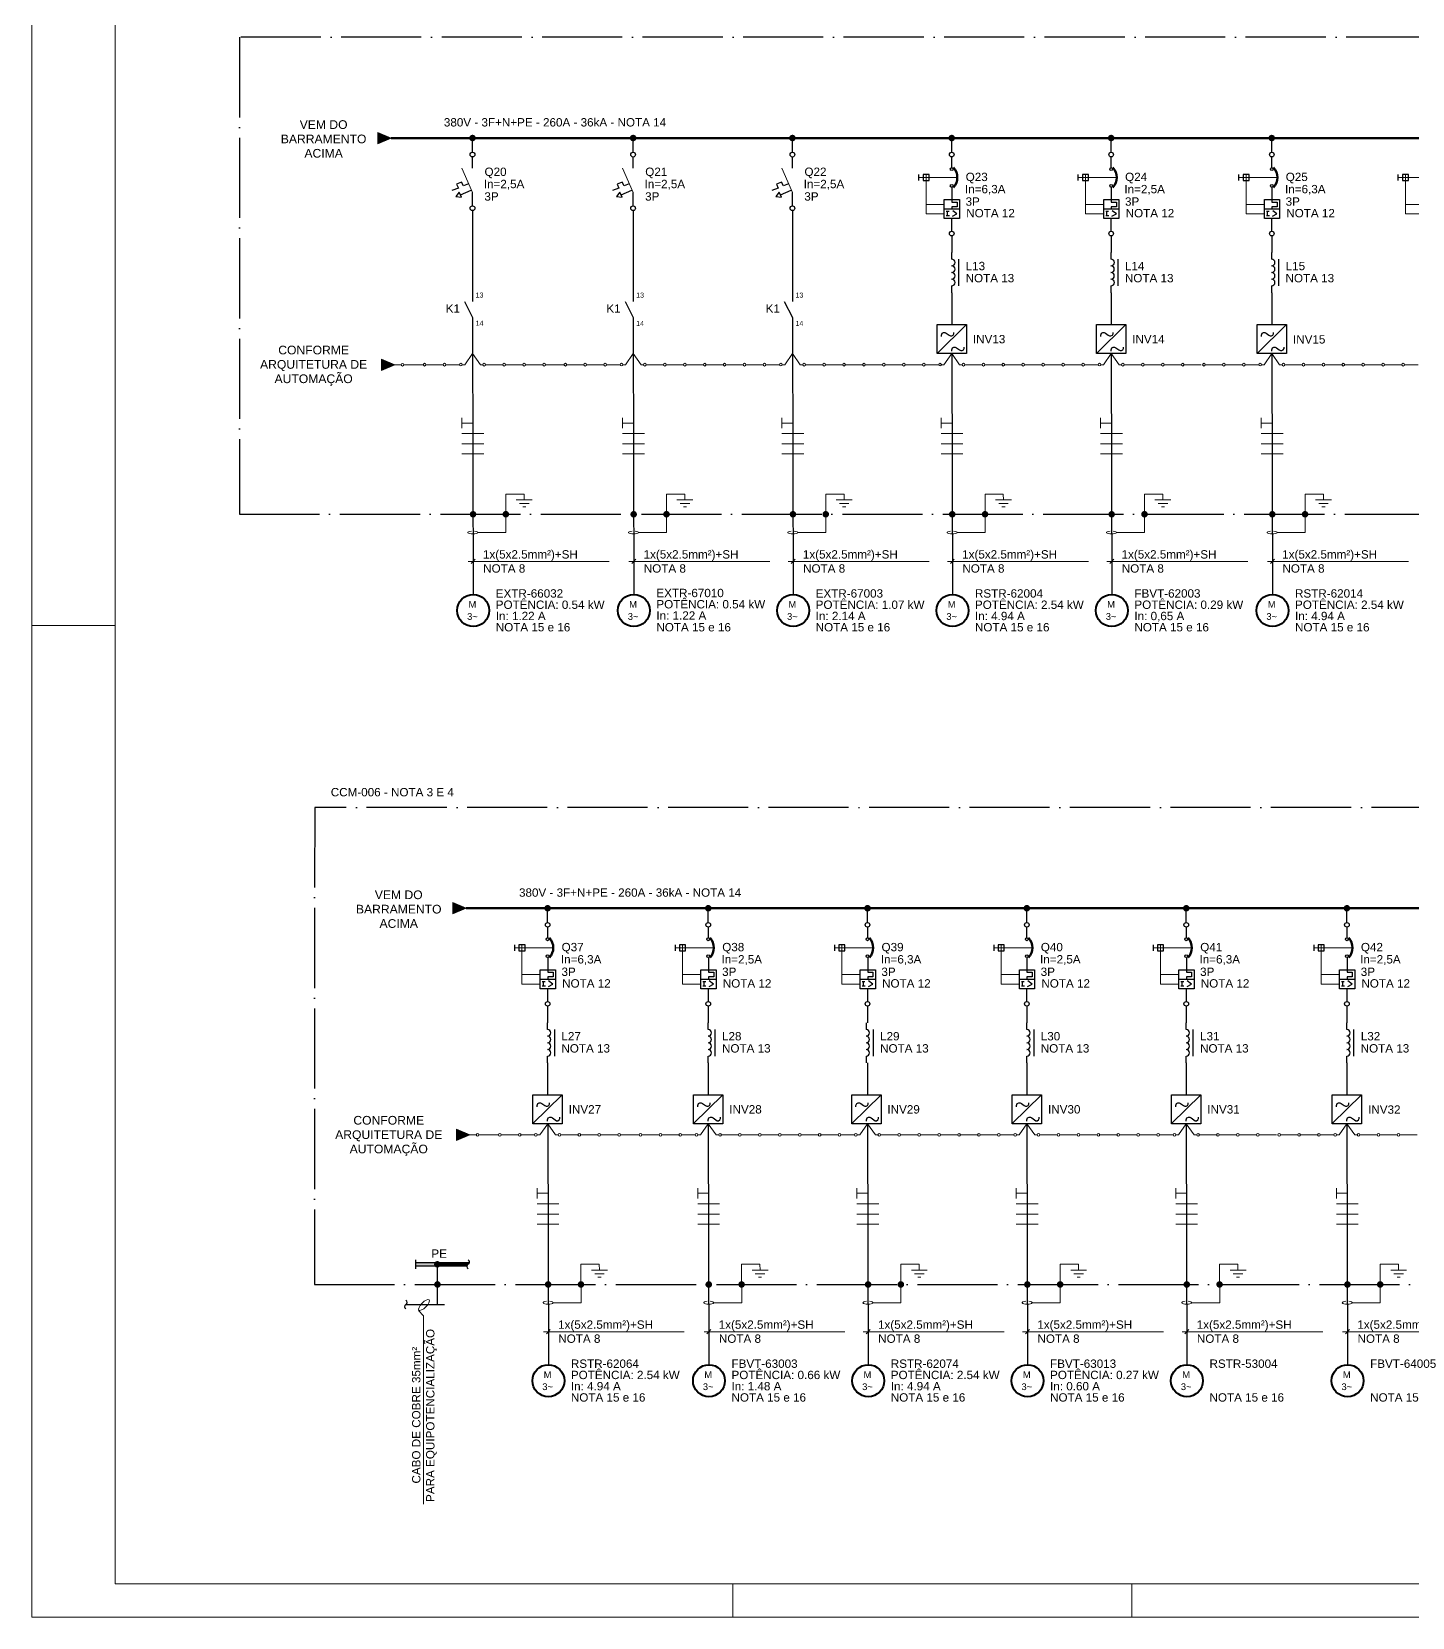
# Model space of a CAD drawing. Header units: inches. Extents: x 8060 to 14805, y -2003 to -1162.
# Drawn here: x 13615.6 to 14029.1, y -2002.6 to -1527.8 of the extents above; entities that cross this region are included whole.
import ezdxf
from ezdxf.enums import TextEntityAlignment as Align

# ---------------------------------------------------------------- set-up
doc = ezdxf.new("R2010")
doc.units = ezdxf.units.IN
doc.header["$MEASUREMENT"] = 0
doc.linetypes.add('ACAD_ISO04W100', pattern=[30, 24, -3, 0, -3])
for name, color, linetype in [('CABOS', 2, 'Continuous'), ('CAIXA DE IDENT.', 6, 'ACAD_ISO04W100'), ('COMPONENTES', 7, 'Continuous'), ('MOLDURA', 5, 'Continuous'), ('PDF2_AM_8', 7, 'Continuous'), ('PDF2_E-Auxiliar', 7, 'Continuous'), ('PDF2_E-barra F', 7, 'Continuous'), ('PDF2_E-Contato', 7, 'Continuous'), ('PDF2_E-TXT20', 7, 'Continuous'), ('PDF2_SCHEMA', 7, 'Continuous'), ('ROTAS', 7, 'Continuous'), ('TEXTO DES.', 2, 'Continuous')]:
    doc.layers.add(name, color=color, linetype=linetype)
doc.styles.add('PDF ArialMT', font='arial.ttf')

# ---------------------------------------------------------------- blocks, each defined once
blk = doc.blocks.new('MOLDURA')
at = {"layer": 'MOLDURA', "lineweight": 15}
for p, q in [((2405.47, -1351.45), (2405.47, -2192.45)), ((2430.47, -2182.46), (2430.47, -1361.47)), ((2430.47, -1895.48), (2405.47, -1895.48)), ((3584.47, -2182.46), (2430.47, -2182.46)), ((2615.46, -2192.45), (2615.46, -2182.46)), ((2734.96, -2192.45), (2734.96, -2182.46)), ((2405.47, -2192.45), (3594.47, -2192.45))]:
    blk.add_line(p, q, dxfattribs=at)
blk = doc.blocks.new('Indutância')
at = {"layer": 'COMPONENTES', "lineweight": 30}
for p, q in [((5383.17, -1082.37), (5383.17, -1080.38)), ((5383.17, -1092.39), (5383.17, -1090.37))]:
    blk.add_line(p, q, dxfattribs=at)
blk.add_lwpolyline([(5385.19, -1082.37), (5385.19, -1090.37)], dxfattribs=at)
blk.add_lwpolyline([(5383.12, -1088.36, 1), (5383.12, -1086.35, 1), (5383.12, -1084.34)], format="xyb", dxfattribs=at)
for centre in [(5383.12, -1083.36), (5383.12, -1089.35)]:
    blk.add_arc(centre, 1.01, 270, 90, dxfattribs=at)
blk = doc.blocks.new('Inversor')
at = {"layer": 'COMPONENTES', "lineweight": 30}
for points in [[(5353.2, -1116.54), (5344.42, -1125.13)], [(5345.71, -1120.12), (5345.71, -1119.72), (5345.92, -1119.1), (5346.33, -1118.89), (5346.73, -1118.89), (5347.13, -1119.1), (5347.96, -1119.72), (5348.36, -1119.93), (5348.76, -1119.93), (5349.18, -1119.72), (5349.37, -1119.31), (5349.37, -1118.89)], [(5348.82, -1124.46), (5348.82, -1124.06), (5349.01, -1123.44), (5349.44, -1123.25), (5349.84, -1123.25), (5350.24, -1123.44), (5351.07, -1124.06), (5351.47, -1124.27), (5351.87, -1124.27), (5352.27, -1124.06), (5352.49, -1123.65), (5352.49, -1123.25)]]:
    blk.add_lwpolyline(points, dxfattribs=at)
blk.add_lwpolyline([(5344.42, -1116.54), (5353.2, -1116.54), (5353.2, -1125.22), (5344.42, -1125.22)], close=True, dxfattribs=at)
blk = doc.blocks.new('disjuntor motor')
at = {"layer": 'COMPONENTES', "lineweight": 30}
for points in [[(5611.23, -947.57), (5611.23, -944.35)], [(5601.35, -951.42), (5601.35, -949.64)], [(5611.23, -953.5), (5611.23, -957.14), (5611.23, -957.86), (5612.8, -957.86), (5612.8, -959.25), (5611.23, -959.25), (5611.23, -959.97)], [(5613.52, -959.97), (5608.95, -959.97)], [(5609.56, -960.57), (5610.41, -960.57)], [(5609.56, -961.88), (5610.49, -961.88)], [(5609.92, -961.88), (5609.92, -960.57)], [(5611.23, -966.66), (5611.23, -962.79)], [(5611.42, -962.13), (5612.74, -961.41), (5611.47, -960.44)]]:
    blk.add_lwpolyline(points, dxfattribs=at)
at = {"layer": 'COMPONENTES', "lineweight": 15}
for points in [[(5612.93, -950.53), (5601.35, -950.53)], [(5608.95, -961.37), (5603.49, -961.37), (5603.49, -949.64)], [(5608.95, -958.55), (5603.49, -958.55)]]:
    blk.add_lwpolyline(points, dxfattribs=at)
at = {"layer": 'COMPONENTES', "lineweight": 30}
for points in [[(5604.4, -949.64), (5602.6, -949.64), (5602.6, -951.42), (5604.4, -951.42)], [(5613.52, -957.14), (5613.52, -962.79), (5608.95, -962.79), (5608.95, -957.14)]]:
    blk.add_lwpolyline(points, close=True, dxfattribs=at)
for centre, radius in [((5611.18, -943.64), 0.688), ((5611.18, -947.98), 0.434), ((5611.18, -953.02), 0.434), ((5611.18, -967.31), 0.688)]:
    blk.add_circle(centre, radius, dxfattribs=at)
at = {"layer": 'COMPONENTES', "lineweight": 50}
blk.add_arc((5608.43, -950.5), 4.43, 318.0432, 41.9568, dxfattribs=at)
blk = doc.blocks.new('ATERRAMENTO')
at = {"layer": 'ROTAS'}
h = blk.add_hatch(color=256, dxfattribs=at)
h.dxf.hatch_style = 1
h.paths.add_polyline_path([(6647.54, -699.87, 1), (6649.51, -699.87, 1)])
at = {"layer": 'PDF2_E-TXT20', "lineweight": 9}
blk.add_line((6640.17, -705.36), (6648.56, -705.36), dxfattribs=at)
for points in [[(6654.04, -695.59), (6654, -693.83), (6648.52, -693.83), (6648.56, -705.36)], [(6651.67, -695.59), (6656.44, -695.59)], [(6652.63, -696.65), (6655.48, -696.65)], [(6653.58, -697.68), (6654.53, -697.68)]]:
    blk.add_lwpolyline(points, dxfattribs=at)
for points in [[(6638.21, -704.92), (6637.5, -704.98), (6637.06, -705.19), (6637.17, -705.4)], [(6637.17, -705.4), (6637.28, -705.61), (6637.92, -705.77), (6638.66, -705.77)], [(6638.66, -705.77), (6639.41, -705.77), (6640.05, -705.61), (6640.16, -705.4)], [(6640.16, -705.4), (6640.27, -705.19), (6639.83, -704.98), (6639.11, -704.92)]]:
    blk.add_open_spline(points, degree=3, dxfattribs=at)
blk = doc.blocks.new('MOTOR TRI')
at = {"layer": 'COMPONENTES', "lineweight": 40}
blk.add_circle((6638.76, -725.71), 4.79, dxfattribs=at)
at = {"layer": 'COMPONENTES', "char_height": 2.01, "attachment_point": 4, "style": 'PDF ArialMT'}
for s, insert in [('M', (6637.35, -723.9)), ('3~', (6636.93, -727.52))]:
    blk.add_mtext(s, dxfattribs=dict(at, insert=insert))
blk = doc.blocks.new('SETA')
at = {"layer": 'ROTAS'}
h = blk.add_hatch(color=256, dxfattribs=at)
h.dxf.hatch_style = 1
h.paths.add_polyline_path([(5730.94, -872), (5726.96, -870.31), (5726.96, -873.69)])
at = {"layer": 'ROTAS', "lineweight": 9}
blk.add_lwpolyline([(5730.94, -872), (5726.96, -870.31), (5726.96, -873.69)], close=True, dxfattribs=at)
blk.add_lwpolyline([(5730.94, -872), (5726.96, -870.31), (5726.96, -873.69)], close=True, dxfattribs=at)
blk = doc.blocks.new('CONTATOR')
at = {"layer": 'PDF2_SCHEMA', "lineweight": 30}
for p, q in [((11990.92, -4818.74), (11993.35, -4823.59)), ((11993.35, -4816.07), (11993.35, -4818.74)), ((11993.35, -4823.59), (11993.35, -4826.25))]:
    blk.add_line(p, q, dxfattribs=at)
at = {"layer": 'TEXTO DES.', "style": 'PDF ArialMT'}
for s, p in [('13', (11994.28, -4817.61)), ('14', (11994.28, -4826.07))]:
    blk.add_text(s, height=1.5, dxfattribs=at).set_placement(p)
blk = doc.blocks.new('MINIDISJ')
at = {"layer": 'PDF2_E-Auxiliar', "lineweight": 30}
for points in [[(11986.99, -4787.01), (11985.46, -4787.67), (11984.89, -4786.52), (11983.37, -4787.18), (11983.94, -4788.3), (11982.03, -4789)], [(11984.57, -4790.29), (11987.79, -4788.94)]]:
    blk.add_lwpolyline(points, dxfattribs=at)
blk.add_lwpolyline([(11984.23, -4789.49), (11983.22, -4790.86), (11984.87, -4791.01)], close=True, dxfattribs=at)
at = {"layer": 'PDF2_E-barra F', "lineweight": 30}
for points in [[(11988.21, -4782.33), (11988.21, -4779.03)], [(11988.21, -4793.68), (11988.21, -4789.66)]]:
    blk.add_lwpolyline(points, dxfattribs=at)
at = {"layer": 'PDF2_E-Contato', "lineweight": 9}
blk.add_lwpolyline([(11984.98, -4782.33), (11988.21, -4789.66)], dxfattribs=at)
at = {"layer": 'PDF2_E-TXT20', "lineweight": 30}
for centre in [(11988.18, -4778.29), (11988.18, -4794.35)]:
    blk.add_circle(centre, 0.709, dxfattribs=at)

msp = doc.modelspace()

# ---------------------------------------------------------------- hatches: boundary and pattern name
at = {"layer": 'COMPONENTES'}
h = msp.add_hatch(color=256, dxfattribs=at)
h.dxf.hatch_style = 1
h.paths.add_polyline_path([(13736.11, -1896.89, 1), (13738.09, -1896.89, 1)])
at = {"layer": 'ROTAS'}
h = msp.add_hatch(color=256, dxfattribs=at)
h.dxf.hatch_style = 1
h.paths.add_polyline_path([(13746.64, -1559.63, 1), (13748.61, -1559.63, 1)])
h = msp.add_hatch(color=256, dxfattribs=at)
h.dxf.hatch_style = 1
h.paths.add_polyline_path([(13794.75, -1559.63, 1), (13796.73, -1559.63, 1)])
h = msp.add_hatch(color=256, dxfattribs=at)
h.dxf.hatch_style = 1
h.paths.add_polyline_path([(13842.46, -1559.63, 1), (13844.44, -1559.63, 1)])
h = msp.add_hatch(color=256, dxfattribs=at)
h.dxf.hatch_style = 1
h.paths.add_polyline_path([(13890.17, -1559.63, 1), (13892.15, -1559.63, 1)])
h = msp.add_hatch(color=256, dxfattribs=at)
h.dxf.hatch_style = 1
h.paths.add_polyline_path([(13937.93, -1559.63, 1), (13939.9, -1559.63, 1)])
h = msp.add_hatch(color=256, dxfattribs=at)
h.dxf.hatch_style = 1
h.paths.add_polyline_path([(13986.04, -1559.63, 1), (13988.01, -1559.63, 1)])
h = msp.add_hatch(color=256, dxfattribs=at)
h.dxf.hatch_style = 1
h.paths.add_polyline_path([(13746.8, -1672.29, 1), (13748.77, -1672.29, 1)])
h = msp.add_hatch(color=256, dxfattribs=at)
h.dxf.hatch_style = 1
h.paths.add_polyline_path([(13794.91, -1672.29, 1), (13796.89, -1672.29, 1)])
h = msp.add_hatch(color=256, dxfattribs=at)
h.dxf.hatch_style = 1
h.paths.add_polyline_path([(13842.62, -1672.29, 1), (13844.6, -1672.29, 1)])
h = msp.add_hatch(color=256, dxfattribs=at)
h.dxf.hatch_style = 1
h.paths.add_polyline_path([(13890.33, -1672.29, 1), (13892.31, -1672.29, 1)])
h = msp.add_hatch(color=256, dxfattribs=at)
h.dxf.hatch_style = 1
h.paths.add_polyline_path([(13938.09, -1672.29, 1), (13940.06, -1672.29, 1)])
h = msp.add_hatch(color=256, dxfattribs=at)
h.dxf.hatch_style = 1
h.paths.add_polyline_path([(13986.2, -1672.29, 1), (13988.17, -1672.29, 1)])
h = msp.add_hatch(color=256, dxfattribs=at)
h.dxf.hatch_style = 1
h.paths.add_polyline_path([(13769.14, -1790.26, 1), (13771.11, -1790.26, 1)])
h = msp.add_hatch(color=256, dxfattribs=at)
h.dxf.hatch_style = 1
h.paths.add_polyline_path([(13817.25, -1790.26, 1), (13819.23, -1790.26, 1)])
h = msp.add_hatch(color=256, dxfattribs=at)
h.dxf.hatch_style = 1
h.paths.add_polyline_path([(13864.96, -1790.26, 1), (13866.94, -1790.26, 1)])
h = msp.add_hatch(color=256, dxfattribs=at)
h.dxf.hatch_style = 1
h.paths.add_polyline_path([(13912.67, -1790.26, 1), (13914.65, -1790.26, 1)])
h = msp.add_hatch(color=256, dxfattribs=at)
h.dxf.hatch_style = 1
h.paths.add_polyline_path([(13960.43, -1790.26, 1), (13962.4, -1790.26, 1)])
h = msp.add_hatch(color=256, dxfattribs=at)
h.dxf.hatch_style = 1
h.paths.add_polyline_path([(14008.54, -1790.26, 1), (14010.51, -1790.26, 1)])
h = msp.add_hatch(color=256, dxfattribs=at)
h.dxf.hatch_style = 1
h.paths.add_polyline_path([(13736.14, -1902.91, 1), (13738.11, -1902.91, 1)])
h = msp.add_hatch(color=256, dxfattribs=at)
h.dxf.hatch_style = 1
h.paths.add_polyline_path([(13769.3, -1902.92, 1), (13771.27, -1902.92, 1)])
h = msp.add_hatch(color=256, dxfattribs=at)
h.dxf.hatch_style = 1
h.paths.add_polyline_path([(13817.41, -1902.92, 1), (13819.39, -1902.92, 1)])
h = msp.add_hatch(color=256, dxfattribs=at)
h.dxf.hatch_style = 1
h.paths.add_polyline_path([(13865.12, -1902.92, 1), (13867.1, -1902.92, 1)])
h = msp.add_hatch(color=256, dxfattribs=at)
h.dxf.hatch_style = 1
h.paths.add_polyline_path([(13912.83, -1902.92, 1), (13914.81, -1902.92, 1)])
h = msp.add_hatch(color=256, dxfattribs=at)
h.dxf.hatch_style = 1
h.paths.add_polyline_path([(13960.59, -1902.92, 1), (13962.56, -1902.92, 1)])
h = msp.add_hatch(color=256, dxfattribs=at)
h.dxf.hatch_style = 1
h.paths.add_polyline_path([(14008.7, -1902.92, 1), (14010.67, -1902.92, 1)])

# ---------------------------------------------------------------- linework, layer by layer
at = {"layer": 'CABOS', "lineweight": 9}
for points in [[(13744.47, -1643.45), (13744.47, -1646.5)], [(13744.47, -1644.97), (13747.73, -1644.97)], [(13792.58, -1643.45), (13792.58, -1646.5)], [(13792.58, -1644.97), (13795.84, -1644.97)], [(13840.29, -1643.45), (13840.29, -1646.5)], [(13840.29, -1644.97), (13843.55, -1644.97)], [(13888, -1643.45), (13888, -1646.5)], [(13888, -1644.97), (13891.26, -1644.97)], [(13935.75, -1643.45), (13935.75, -1646.5)], [(13935.75, -1644.97), (13939.01, -1644.97)], [(13983.87, -1643.45), (13983.87, -1646.5)], [(13983.87, -1644.97), (13987.13, -1644.97)], [(13744.47, -1648.15), (13751.01, -1648.15)], [(13751.01, -1651.2), (13744.47, -1651.2), (13751.01, -1651.2)], [(13792.58, -1648.15), (13799.12, -1648.15)], [(13799.12, -1651.2), (13792.58, -1651.2), (13799.12, -1651.2)], [(13840.29, -1648.15), (13846.83, -1648.15)], [(13846.83, -1651.2), (13840.29, -1651.2), (13846.83, -1651.2)], [(13888, -1648.15), (13894.54, -1648.15)], [(13894.54, -1651.2), (13888, -1651.2), (13894.54, -1651.2)], [(13935.75, -1648.15), (13942.29, -1648.15)], [(13942.29, -1651.2), (13935.75, -1651.2), (13942.29, -1651.2)], [(13983.87, -1648.15), (13990.41, -1648.15)], [(13990.41, -1651.2), (13983.87, -1651.2), (13990.41, -1651.2)], [(13751.01, -1654.22), (13744.47, -1654.22), (13751.01, -1654.22)], [(13799.12, -1654.22), (13792.58, -1654.22), (13799.12, -1654.22)], [(13846.83, -1654.22), (13840.29, -1654.22), (13846.83, -1654.22)], [(13894.54, -1654.22), (13888, -1654.22), (13894.54, -1654.22)], [(13942.29, -1654.22), (13935.75, -1654.22), (13942.29, -1654.22)], [(13990.41, -1654.22), (13983.87, -1654.22), (13990.41, -1654.22)], [(13766.97, -1874.08), (13766.97, -1877.13)], [(13815.08, -1874.08), (13815.08, -1877.13)], [(13862.79, -1874.08), (13862.79, -1877.13)], [(13910.5, -1874.08), (13910.5, -1877.13)], [(13958.25, -1874.08), (13958.25, -1877.13)], [(14006.37, -1874.08), (14006.37, -1877.13)], [(13766.97, -1875.61), (13770.23, -1875.61)], [(13766.97, -1878.78), (13773.51, -1878.78)], [(13815.08, -1875.61), (13818.34, -1875.61)], [(13815.08, -1878.78), (13821.62, -1878.78)], [(13862.79, -1875.61), (13866.05, -1875.61)], [(13862.79, -1878.78), (13869.33, -1878.78)], [(13910.5, -1875.61), (13913.76, -1875.61)], [(13910.5, -1878.78), (13917.04, -1878.78)], [(13958.25, -1875.61), (13961.51, -1875.61)], [(13958.25, -1878.78), (13964.8, -1878.78)], [(14006.37, -1875.61), (14009.63, -1875.61)], [(14006.37, -1878.78), (14012.91, -1878.78)], [(13773.51, -1881.83), (13766.97, -1881.83), (13773.51, -1881.83)], [(13773.51, -1884.86), (13766.97, -1884.86), (13773.51, -1884.86)], [(13821.62, -1881.83), (13815.08, -1881.83), (13821.62, -1881.83)], [(13821.62, -1884.86), (13815.08, -1884.86), (13821.62, -1884.86)], [(13869.33, -1881.83), (13862.79, -1881.83), (13869.33, -1881.83)], [(13869.33, -1884.86), (13862.79, -1884.86), (13869.33, -1884.86)], [(13917.04, -1881.83), (13910.5, -1881.83), (13917.04, -1881.83)], [(13917.04, -1884.86), (13910.5, -1884.86), (13917.04, -1884.86)], [(13964.8, -1881.83), (13958.25, -1881.83), (13964.8, -1881.83)], [(13964.8, -1884.86), (13958.25, -1884.86), (13964.8, -1884.86)], [(14012.91, -1881.83), (14006.37, -1881.83), (14012.91, -1881.83)], [(14012.91, -1884.86), (14006.37, -1884.86), (14012.91, -1884.86)]]:
    msp.add_lwpolyline(points, dxfattribs=at)
at = {"layer": 'CAIXA DE IDENT.'}
for points in [[(13677.84, -1529.43), (13677.8, -1672.3), (14575.04, -1672.3), (14575.09, -1529.43)], [(13700.35, -1760.06), (13700.3, -1902.93), (14552.54, -1902.93), (14552.59, -1760.06)]]:
    msp.add_lwpolyline(points, close=True, dxfattribs=at)
at = {"layer": 'COMPONENTES', "lineweight": 30}
for points in [[(13730.62, -1898.19), (13730.62, -1895.56)], [(13730.62, -1896.37), (13746.79, -1896.37)], [(13730.62, -1897.38), (13746.03, -1897.38)]]:
    msp.add_lwpolyline(points, dxfattribs=at)
at = {"layer": 'COMPONENTES', "lineweight": 0}
for points in [[(13746.79, -1896.37), (13737.1, -1896.37), (13746.79, -1896.37)], [(13746.75, -1896.49), (13737.43, -1896.49), (13746.75, -1896.49)], [(13746.07, -1897.26), (13737.43, -1897.26), (13746.07, -1897.26)], [(13746.66, -1896.62), (13737.56, -1896.62), (13746.66, -1896.62)], [(13746.11, -1897.13), (13737.56, -1897.13), (13746.11, -1897.13)], [(13746.62, -1896.71), (13737.6, -1896.71), (13746.62, -1896.71)], [(13746.28, -1896.96), (13737.6, -1896.96), (13746.28, -1896.96)], [(13746.2, -1897.04), (13737.6, -1897.04), (13746.2, -1897.04)]]:
    msp.add_lwpolyline(points, dxfattribs=at)
at = {"layer": 'COMPONENTES', "lineweight": 30}
for centre, start, end in [((13746.68, -1897.52), 118.3338, 241.6662), ((13745.96, -1896.17), 298.3338, 61.6662)]:
    msp.add_arc(centre, 0.741, start, end, dxfattribs=at)
at = {"layer": 'COMPONENTES', "transparency": 33554559}
for points in [[(13737.01, -1896.37), (13737.01, -1896.37), (13730.62, -1896.37)], [(13737.01, -1896.37), (13730.62, -1896.37), (13737.1, -1896.37)], [(13737.01, -1896.37), (13730.62, -1896.37), (13736.93, -1896.41)], [(13730.62, -1896.37), (13736.93, -1896.41), (13730.62, -1896.41)], [(13736.93, -1896.41), (13730.62, -1896.41), (13736.84, -1896.45)], [(13730.62, -1896.41), (13736.84, -1896.45), (13730.62, -1896.45)], [(13736.84, -1896.45), (13730.62, -1896.45), (13736.76, -1896.54)], [(13730.62, -1896.45), (13736.76, -1896.54), (13730.62, -1896.54)], [(13736.76, -1896.54), (13730.62, -1896.54), (13736.67, -1896.58)], [(13730.62, -1896.54), (13736.67, -1896.58), (13730.62, -1896.58)], [(13736.67, -1896.58), (13730.62, -1896.58), (13736.63, -1896.66)], [(13730.62, -1896.58), (13736.63, -1896.66), (13730.62, -1896.66)], [(13736.63, -1896.66), (13730.62, -1896.66), (13736.63, -1896.79)], [(13730.62, -1896.66), (13736.63, -1896.79), (13730.62, -1896.79)], [(13736.63, -1896.79), (13730.62, -1896.79), (13736.59, -1896.88)], [(13730.62, -1896.79), (13736.59, -1896.88), (13730.62, -1896.88)], [(13736.59, -1896.88), (13730.62, -1896.88), (13736.63, -1896.96)], [(13730.62, -1896.88), (13736.63, -1896.96), (13730.62, -1896.96)], [(13736.63, -1896.96), (13730.62, -1896.96), (13736.63, -1897.09)], [(13730.62, -1896.96), (13736.63, -1897.09), (13730.62, -1897.09)], [(13736.63, -1897.09), (13730.62, -1897.09), (13736.67, -1897.17)], [(13730.62, -1897.09), (13736.67, -1897.17), (13730.62, -1897.17)], [(13736.67, -1897.17), (13730.62, -1897.17), (13736.76, -1897.26)], [(13730.62, -1897.17), (13736.76, -1897.26), (13730.62, -1897.26)], [(13736.76, -1897.26), (13730.62, -1897.26), (13736.84, -1897.3)], [(13730.62, -1897.26), (13736.84, -1897.3), (13730.62, -1897.3)], [(13736.84, -1897.3), (13730.62, -1897.3), (13736.93, -1897.34)], [(13730.62, -1897.3), (13736.93, -1897.34), (13730.62, -1897.34)], [(13736.93, -1897.34), (13730.62, -1897.34), (13737.01, -1897.38)], [(13730.62, -1897.34), (13737.01, -1897.38), (13730.62, -1897.38)], [(13737.1, -1897.38), (13737.1, -1897.38), (13730.62, -1897.38)], [(13737.1, -1897.38), (13730.62, -1897.38), (13737.01, -1897.38)], [(13737.1, -1896.37), (13746.79, -1896.37), (13737.18, -1896.37)], [(13746.03, -1897.38), (13737.18, -1897.38), (13737.1, -1897.38)], [(13746.79, -1896.37), (13737.18, -1896.37), (13746.75, -1896.41)], [(13737.18, -1896.37), (13746.75, -1896.41), (13737.27, -1896.41)], [(13737.27, -1897.34), (13746.03, -1897.38), (13737.18, -1897.38)], [(13737.18, -1897.38), (13746.03, -1897.38), (13746.03, -1897.38)], [(13746.75, -1896.41), (13737.27, -1896.41), (13746.75, -1896.45)], [(13737.27, -1896.41), (13746.75, -1896.45), (13737.35, -1896.45)], [(13737.35, -1897.3), (13746.03, -1897.34), (13737.27, -1897.34)], [(13746.03, -1897.34), (13737.27, -1897.34), (13746.03, -1897.38)], [(13746.75, -1896.45), (13737.35, -1896.45), (13746.75, -1896.49)], [(13737.35, -1896.45), (13746.75, -1896.49), (13737.43, -1896.49)], [(13737.43, -1897.26), (13746.03, -1897.3), (13737.35, -1897.3)], [(13746.03, -1897.3), (13737.35, -1897.3), (13746.03, -1897.34)], [(13737.43, -1896.49), (13746.75, -1896.49), (13746.75, -1896.49)], [(13746.75, -1896.49), (13737.43, -1896.49), (13746.71, -1896.54)], [(13737.43, -1896.49), (13746.71, -1896.54), (13737.52, -1896.54)], [(13737.52, -1897.21), (13746.07, -1897.26), (13737.43, -1897.26)], [(13737.43, -1897.26), (13746.07, -1897.26), (13746.07, -1897.26)], [(13746.07, -1897.26), (13737.43, -1897.26), (13746.03, -1897.3)], [(13746.71, -1896.54), (13737.52, -1896.54), (13746.66, -1896.62)], [(13737.52, -1896.54), (13746.66, -1896.62), (13737.56, -1896.62)], [(13737.56, -1897.13), (13746.07, -1897.21), (13737.52, -1897.21)], [(13746.07, -1897.21), (13737.52, -1897.21), (13746.07, -1897.26)], [(13737.56, -1896.62), (13746.66, -1896.62), (13746.66, -1896.62)], [(13746.66, -1896.62), (13737.56, -1896.62), (13746.62, -1896.71)], [(13737.56, -1896.62), (13746.62, -1896.71), (13737.6, -1896.71)], [(13737.6, -1897.04), (13746.11, -1897.13), (13737.56, -1897.13)], [(13737.56, -1897.13), (13746.11, -1897.13), (13746.11, -1897.13)], [(13746.11, -1897.13), (13737.56, -1897.13), (13746.07, -1897.21)], [(13737.6, -1896.71), (13746.62, -1896.71), (13746.62, -1896.71)], [(13746.62, -1896.71), (13737.6, -1896.71), (13746.54, -1896.79)], [(13737.6, -1896.71), (13746.54, -1896.79), (13737.6, -1896.79)], [(13746.49, -1896.79), (13746.49, -1896.79), (13737.6, -1896.79)], [(13746.49, -1896.79), (13737.6, -1896.79), (13746.54, -1896.79)], [(13746.49, -1896.79), (13737.6, -1896.79), (13746.41, -1896.88)], [(13737.6, -1896.79), (13746.41, -1896.88), (13737.6, -1896.88)], [(13746.41, -1896.88), (13737.6, -1896.88), (13746.28, -1896.96)], [(13737.6, -1896.88), (13746.28, -1896.96), (13737.6, -1896.96)], [(13737.6, -1896.96), (13746.28, -1896.96), (13746.28, -1896.96)], [(13746.28, -1896.96), (13737.6, -1896.96), (13746.2, -1897.04)], [(13737.6, -1896.96), (13746.2, -1897.04), (13737.6, -1897.04)], [(13737.6, -1897.04), (13746.2, -1897.04), (13746.2, -1897.04)], [(13746.2, -1897.04), (13737.6, -1897.04), (13746.11, -1897.13)]]:
    msp.add_solid(points, dxfattribs=at)
at = {"layer": 'PDF2_AM_8', "lineweight": 9}
for points in [[(13744.53, -1627.49), (13745.31, -1627.49), (13747.64, -1624.19), (13749.99, -1627.49), (13750.75, -1627.49)], [(13792.64, -1627.49), (13793.42, -1627.49), (13795.75, -1624.19), (13798.1, -1627.49), (13798.86, -1627.49)], [(13840.35, -1627.49), (13841.13, -1627.49), (13843.46, -1624.19), (13845.81, -1627.49), (13846.57, -1627.49)], [(13888.06, -1627.49), (13888.84, -1627.49), (13891.17, -1624.19), (13893.52, -1627.49), (13894.28, -1627.49)], [(13935.81, -1627.49), (13936.59, -1627.49), (13938.92, -1624.19), (13941.27, -1627.49), (13942.03, -1627.49)], [(13983.92, -1627.49), (13984.71, -1627.49), (13987.04, -1624.19), (13989.39, -1627.49), (13990.15, -1627.49)], [(13767.03, -1858.13), (13767.81, -1858.13), (13770.14, -1854.82), (13772.49, -1858.13), (13773.25, -1858.13)], [(13815.14, -1858.13), (13815.92, -1858.13), (13818.25, -1854.82), (13820.6, -1858.13), (13821.36, -1858.13)], [(13862.85, -1858.13), (13863.63, -1858.13), (13865.96, -1854.82), (13868.31, -1858.13), (13869.07, -1858.13)], [(13910.56, -1858.13), (13911.34, -1858.13), (13913.67, -1854.82), (13916.02, -1858.13), (13916.78, -1858.13)], [(13958.31, -1858.13), (13959.1, -1858.13), (13961.42, -1854.82), (13963.77, -1858.13), (13964.53, -1858.13)], [(14006.42, -1858.13), (14007.21, -1858.13), (14009.54, -1854.82), (14011.89, -1858.13), (14012.65, -1858.13)]]:
    msp.add_lwpolyline(points, dxfattribs=at)
at = {"layer": 'ROTAS'}
for p, q in [((13747.63, -1581.36), (13747.63, -1605.86)), ((13795.74, -1581.37), (13795.74, -1605.87)), ((13843.45, -1581.37), (13843.45, -1605.87)), ((13891.16, -1588.94), (13891.16, -1593.94)), ((13938.91, -1588.94), (13938.91, -1593.94)), ((13987.02, -1588.94), (13987.02, -1593.94)), ((13891.16, -1605.94), (13891.16, -1615.51)), ((13938.91, -1605.94), (13938.91, -1615.51)), ((13987.02, -1605.94), (13987.02, -1615.51)), ((13747.63, -1616.04), (13747.85, -1696.31)), ((13795.74, -1616.05), (13795.96, -1696.32)), ((13843.45, -1616.05), (13843.67, -1696.32)), ((13891.17, -1624.19), (13891.38, -1696.31)), ((13938.92, -1624.19), (13939.13, -1696.31)), ((13987.04, -1624.19), (13987.25, -1696.31)), ((13770.13, -1819.57), (13770.13, -1824.57)), ((13818.24, -1819.57), (13818.24, -1824.57)), ((13865.95, -1819.57), (13865.95, -1824.57)), ((13913.66, -1819.57), (13913.66, -1824.57)), ((13961.41, -1819.57), (13961.41, -1824.57)), ((14009.53, -1819.57), (14009.53, -1824.57)), ((13770.13, -1836.57), (13770.13, -1846.14)), ((13818.24, -1836.57), (13818.24, -1846.14)), ((13865.95, -1836.57), (13865.95, -1846.14)), ((13913.66, -1836.57), (13913.66, -1846.14)), ((13961.41, -1836.57), (13961.41, -1846.14)), ((14009.53, -1836.57), (14009.53, -1846.14)), ((13770.14, -1854.82), (13770.35, -1926.94)), ((13818.25, -1854.82), (13818.46, -1926.94)), ((13865.96, -1854.82), (13866.17, -1926.94)), ((13913.67, -1854.82), (13913.88, -1926.94)), ((13961.42, -1854.82), (13961.63, -1926.94)), ((14009.54, -1854.82), (14009.75, -1926.94)), ((13737.12, -1908.97), (13737.12, -1896.88))]:
    msp.add_line(p, q, dxfattribs=at)
at = {"layer": 'ROTAS', "lineweight": 60}
for points in [[(13723.23, -1559.64), (14531.78, -1559.64)], [(13745.74, -1790.27), (14506.57, -1790.27)]]:
    msp.add_lwpolyline(points, dxfattribs=at)
at = {"layer": 'ROTAS', "lineweight": 30}
for points in [[(13747.63, -1563.9), (13747.63, -1559.63)], [(13747.63, -1563.9), (13747.63, -1559.63)], [(13795.74, -1563.9), (13795.74, -1559.63)], [(13795.74, -1563.91), (13795.74, -1559.64)], [(13843.45, -1563.9), (13843.45, -1559.63)], [(13843.45, -1563.91), (13843.45, -1559.64)], [(13891.16, -1563.9), (13891.16, -1559.63)], [(13938.91, -1563.9), (13938.91, -1559.63)], [(13987.02, -1563.9), (13987.02, -1559.63)], [(13770.13, -1794.53), (13770.13, -1790.26)], [(13818.24, -1794.53), (13818.24, -1790.26)], [(13865.95, -1794.53), (13865.95, -1790.26)], [(13913.66, -1794.53), (13913.66, -1790.26)], [(13961.41, -1794.53), (13961.41, -1790.26)], [(14009.53, -1794.53), (14009.53, -1790.26)], [(13739.28, -1908.97), (13727.67, -1908.97)]]:
    msp.add_lwpolyline(points, dxfattribs=at)
at = {"layer": 'ROTAS', "lineweight": 9}
for points in [[(13724.32, -1627.5), (13725.2, -1627.5), (13726.26, -1627.5)], [(13727.06, -1627.5), (13731.17, -1627.5), (13732.89, -1627.49)], [(13733.69, -1627.49), (13737.8, -1627.49), (13738.85, -1627.49)], [(13739.66, -1627.49), (13743.72, -1627.49), (13743.72, -1627.49)], [(13751.55, -1627.49), (13755.66, -1627.49), (13756.72, -1627.49)], [(13757.52, -1627.49), (13761.63, -1627.49), (13762.69, -1627.49)], [(13763.49, -1627.49), (13767.6, -1627.49), (13768.66, -1627.49)], [(13769.46, -1627.49), (13773.57, -1627.49), (13775.03, -1627.49)], [(13775.83, -1627.49), (13779.94, -1627.49), (13781, -1627.49)], [(13781.8, -1627.49), (13785.91, -1627.49), (13786.97, -1627.49)], [(13787.77, -1627.49), (13791.83, -1627.49), (13791.83, -1627.49)], [(13799.67, -1627.49), (13803.77, -1627.49), (13804.83, -1627.49)], [(13805.63, -1627.49), (13809.74, -1627.49), (13810.8, -1627.49)], [(13811.6, -1627.49), (13815.71, -1627.49), (13816.77, -1627.49)], [(13817.57, -1627.49), (13821.68, -1627.49), (13822.74, -1627.49)], [(13823.54, -1627.49), (13827.65, -1627.49), (13828.71, -1627.49)], [(13829.51, -1627.49), (13833.62, -1627.49), (13834.68, -1627.49)], [(13835.48, -1627.49), (13839.54, -1627.49), (13839.54, -1627.49)], [(13847.38, -1627.49), (13851.48, -1627.49), (13852.54, -1627.49)], [(13853.35, -1627.49), (13857.45, -1627.49), (13858.51, -1627.49)], [(13859.31, -1627.49), (13863.42, -1627.49), (13864.48, -1627.49)], [(13865.28, -1627.49), (13869.39, -1627.49), (13870.45, -1627.49)], [(13871.25, -1627.49), (13875.36, -1627.49), (13876.42, -1627.49)], [(13877.22, -1627.49), (13881.33, -1627.49), (13882.39, -1627.49)], [(13883.19, -1627.49), (13887.25, -1627.49), (13887.25, -1627.49)], [(13895.09, -1627.49), (13899.19, -1627.49), (13900.25, -1627.49)], [(13901.06, -1627.49), (13905.16, -1627.49), (13906.22, -1627.49)], [(13907.02, -1627.49), (13911.13, -1627.49), (13912.19, -1627.49)], [(13912.99, -1627.49), (13917.1, -1627.49), (13918.16, -1627.49)], [(13918.96, -1627.49), (13923.07, -1627.49), (13924.13, -1627.49)], [(13924.93, -1627.49), (13929.04, -1627.49), (13930.1, -1627.49)], [(13930.9, -1627.49), (13934.96, -1627.49), (13934.96, -1627.49)], [(13942.84, -1627.49), (13946.95, -1627.49), (13948, -1627.49)], [(13948.81, -1627.49), (13952.91, -1627.49), (13953.97, -1627.49)], [(13954.78, -1627.49), (13958.88, -1627.49), (13959.94, -1627.49)], [(13960.75, -1627.49), (13964.85, -1627.49), (13965.91, -1627.49)], [(13967.12, -1627.49), (13971.23, -1627.49), (13972.28, -1627.49)], [(13973.09, -1627.49), (13977.19, -1627.49), (13978.25, -1627.49)], [(13979.06, -1627.49), (13983.12, -1627.49), (13983.12, -1627.49)], [(13990.95, -1627.49), (13995.06, -1627.49), (13996.12, -1627.49)], [(13996.92, -1627.49), (14001.03, -1627.49), (14002.09, -1627.49)], [(14002.89, -1627.49), (14007, -1627.49), (14008.06, -1627.49)], [(14008.86, -1627.49), (14012.97, -1627.49), (14014.02, -1627.49)], [(14014.83, -1627.49), (14018.94, -1627.49), (14019.99, -1627.49)], [(14020.8, -1627.49), (14024.9, -1627.49), (14025.96, -1627.49)], [(14026.77, -1627.49), (14030.83, -1627.49), (14030.83, -1627.49)], [(13746.36, -1686.43), (13788.55, -1686.43)], [(13747.25, -1687.07), (13748.41, -1685.78)], [(13794.47, -1686.43), (13836.67, -1686.43)], [(13795.36, -1687.07), (13796.52, -1685.78)], [(13842.18, -1686.43), (13884.38, -1686.43)], [(13843.07, -1687.07), (13844.23, -1685.78)], [(13889.9, -1686.42), (13932.1, -1686.42)], [(13890.78, -1687.07), (13891.94, -1685.78)], [(13937.64, -1686.43), (13979.84, -1686.43)], [(13938.53, -1687.07), (13939.7, -1685.78)], [(13985.76, -1686.43), (14027.95, -1686.43)], [(13986.64, -1687.07), (13987.81, -1685.78)], [(13746.82, -1858.14), (13747.7, -1858.14), (13748.76, -1858.14)], [(13749.56, -1858.14), (13753.67, -1858.14), (13755.39, -1858.13)], [(13756.19, -1858.13), (13760.3, -1858.13), (13761.35, -1858.13)], [(13762.16, -1858.13), (13766.22, -1858.13), (13766.22, -1858.13)], [(13774.05, -1858.13), (13778.16, -1858.13), (13779.22, -1858.13)], [(13780.02, -1858.13), (13784.13, -1858.13), (13785.19, -1858.13)], [(13785.99, -1858.13), (13790.1, -1858.13), (13791.16, -1858.13)], [(13791.96, -1858.13), (13796.07, -1858.13), (13797.53, -1858.13)], [(13798.33, -1858.13), (13802.44, -1858.13), (13803.5, -1858.13)], [(13804.3, -1858.13), (13808.41, -1858.13), (13809.47, -1858.13)], [(13810.27, -1858.13), (13814.33, -1858.13), (13814.33, -1858.13)], [(13822.17, -1858.13), (13826.27, -1858.13), (13827.33, -1858.13)], [(13828.14, -1858.13), (13832.24, -1858.13), (13833.3, -1858.13)], [(13834.1, -1858.13), (13838.21, -1858.13), (13839.27, -1858.13)], [(13840.07, -1858.13), (13844.18, -1858.13), (13845.24, -1858.13)], [(13846.04, -1858.13), (13850.15, -1858.13), (13851.21, -1858.13)], [(13852.01, -1858.13), (13856.12, -1858.13), (13857.18, -1858.13)], [(13857.98, -1858.13), (13862.04, -1858.13), (13862.04, -1858.13)], [(13869.88, -1858.13), (13873.98, -1858.13), (13875.04, -1858.13)], [(13875.85, -1858.13), (13879.95, -1858.13), (13881.01, -1858.13)], [(13881.82, -1858.13), (13885.92, -1858.13), (13886.98, -1858.13)], [(13887.78, -1858.13), (13891.89, -1858.13), (13892.95, -1858.13)], [(13893.75, -1858.13), (13897.86, -1858.13), (13898.92, -1858.13)], [(13899.72, -1858.13), (13903.83, -1858.13), (13904.89, -1858.13)], [(13905.69, -1858.13), (13909.76, -1858.13), (13909.76, -1858.13)], [(13917.59, -1858.13), (13921.69, -1858.13), (13922.75, -1858.13)], [(13923.56, -1858.13), (13927.66, -1858.13), (13928.72, -1858.13)], [(13929.53, -1858.13), (13933.63, -1858.13), (13934.69, -1858.13)], [(13935.49, -1858.13), (13939.6, -1858.13), (13940.66, -1858.13)], [(13941.46, -1858.13), (13945.57, -1858.13), (13946.63, -1858.13)], [(13947.43, -1858.13), (13951.54, -1858.13), (13952.6, -1858.13)], [(13953.4, -1858.13), (13957.47, -1858.13), (13957.47, -1858.13)], [(13965.34, -1858.13), (13969.45, -1858.13), (13970.5, -1858.13)], [(13971.31, -1858.13), (13975.42, -1858.13), (13976.47, -1858.13)], [(13977.28, -1858.13), (13981.38, -1858.13), (13982.44, -1858.13)], [(13983.25, -1858.13), (13987.35, -1858.13), (13988.41, -1858.13)], [(13989.62, -1858.13), (13993.73, -1858.13), (13994.78, -1858.13)], [(13995.59, -1858.13), (13999.69, -1858.13), (14000.75, -1858.13)], [(14001.56, -1858.13), (14005.62, -1858.13), (14005.62, -1858.13)], [(14013.45, -1858.13), (14017.56, -1858.13), (14018.62, -1858.13)], [(14019.42, -1858.13), (14023.53, -1858.13), (14024.59, -1858.13)], [(14025.39, -1858.13), (14029.5, -1858.13), (14030.56, -1858.13)], [(13732.93, -1968.75), (13732.93, -1912.32), (13731.49, -1910.71)], [(13768.86, -1917.07), (13811.05, -1917.07)], [(13769.75, -1917.7), (13770.91, -1916.41)], [(13816.97, -1917.07), (13859.17, -1917.07)], [(13817.86, -1917.7), (13819.02, -1916.41)], [(13864.68, -1917.07), (13906.88, -1917.07)], [(13865.57, -1917.7), (13866.73, -1916.41)], [(13912.4, -1917.06), (13954.6, -1917.06)], [(13913.28, -1917.7), (13914.44, -1916.41)], [(13960.14, -1917.07), (14002.34, -1917.07)], [(13961.03, -1917.7), (13962.2, -1916.41)], [(14008.26, -1917.07), (14050.45, -1917.07)], [(14009.14, -1917.7), (14010.31, -1916.41)]]:
    msp.add_lwpolyline(points, dxfattribs=at)
for centre in [(13726.66, -1627.5), (13733.29, -1627.49), (13739.26, -1627.49), (13744.12, -1627.48), (13751.15, -1627.49), (13757.12, -1627.49), (13763.09, -1627.49), (13769.06, -1627.49), (13775.43, -1627.49), (13781.4, -1627.49), (13787.37, -1627.49), (13792.24, -1627.48), (13799.26, -1627.49), (13805.23, -1627.49), (13811.2, -1627.49), (13817.17, -1627.49), (13823.14, -1627.49), (13829.11, -1627.49), (13835.08, -1627.49), (13839.95, -1627.48), (13846.97, -1627.49), (13852.94, -1627.49), (13858.91, -1627.49), (13864.88, -1627.49), (13870.85, -1627.49), (13876.82, -1627.49), (13882.79, -1627.49), (13887.66, -1627.48), (13894.68, -1627.49), (13900.65, -1627.49), (13906.62, -1627.49), (13912.59, -1627.49), (13918.56, -1627.49), (13924.53, -1627.49), (13930.5, -1627.49), (13935.41, -1627.48), (13942.44, -1627.49), (13948.41, -1627.49), (13954.38, -1627.49), (13960.34, -1627.49), (13966.72, -1627.49), (13972.69, -1627.49), (13978.65, -1627.49), (13983.52, -1627.48), (13990.55, -1627.49), (13996.52, -1627.49), (14002.49, -1627.49), (14008.46, -1627.49), (14014.43, -1627.49), (14020.4, -1627.49), (14026.37, -1627.49), (13749.16, -1858.14), (13755.79, -1858.13), (13761.76, -1858.13), (13766.62, -1858.11), (13773.65, -1858.13), (13779.62, -1858.13), (13785.59, -1858.13), (13791.56, -1858.13), (13797.93, -1858.13), (13803.9, -1858.13), (13809.87, -1858.13), (13814.74, -1858.11), (13821.76, -1858.13), (13827.73, -1858.13), (13833.7, -1858.13), (13839.67, -1858.13), (13845.64, -1858.13), (13851.61, -1858.13), (13857.58, -1858.13), (13862.45, -1858.11), (13869.47, -1858.13), (13875.44, -1858.13), (13881.41, -1858.13), (13887.38, -1858.13), (13893.35, -1858.13), (13899.32, -1858.13), (13905.29, -1858.13), (13910.16, -1858.11), (13917.18, -1858.13), (13923.15, -1858.13), (13929.12, -1858.13), (13935.09, -1858.13), (13941.06, -1858.13), (13947.03, -1858.13), (13953, -1858.13), (13957.91, -1858.11), (13964.94, -1858.13), (13970.91, -1858.13), (13976.88, -1858.13), (13982.85, -1858.13), (13989.22, -1858.13), (13995.19, -1858.13), (14001.16, -1858.13), (14006.02, -1858.11), (14013.05, -1858.13), (14019.02, -1858.13), (14024.99, -1858.13)]:
    msp.add_circle(centre, 0.402, dxfattribs=at)
at = {"layer": 'ROTAS', "lineweight": 30}
for centre, start, end in [((13727.31, -1908.27), 298.3338, 61.6662), ((13728.03, -1909.58), 118.3338, 241.6662)]:
    msp.add_arc(centre, 0.741, start, end, dxfattribs=at)
at = {"layer": 'ROTAS', "lineweight": 9}
for points in [[(13732.53, -1908.52), (13731.68, -1909.38), (13731.24, -1910.32), (13731.55, -1910.62)], [(13734.62, -1907.52), (13734.31, -1907.22), (13733.38, -1907.67), (13732.53, -1908.52)], [(13733.64, -1909.62), (13734.49, -1908.77), (13734.93, -1907.83), (13734.62, -1907.52)], [(13731.55, -1910.62), (13731.86, -1910.93), (13732.79, -1910.48), (13733.64, -1909.62)]]:
    msp.add_open_spline(points, degree=3, dxfattribs=at)

# ---------------------------------------------------------------- block references
msp.add_blockref('MOLDURA', (11210.13, 189.88))
at = {"layer": 'CAIXA DE IDENT.'}
for p in [(7109.08, -975.39), (7157.2, -975.39), (7204.91, -975.39), (7252.62, -975.39), (7300.37, -975.39), (7348.48, -975.39), (7131.59, -1206.03), (7179.7, -1206.03), (7227.41, -1206.03), (7275.12, -1206.03), (7322.87, -1206.03), (7370.98, -1206.03)]:
    msp.add_blockref('MOTOR TRI', p, dxfattribs=at)
at = {"layer": 'COMPONENTES'}
for name, p in [('disjuntor motor', (8279.98, -620.94)), ('disjuntor motor', (8327.73, -620.94)), ('disjuntor motor', (8375.85, -620.94)), ('disjuntor motor', (8423.56, -620.94)), ('Indutância', (8508.03, -513.55)), ('Indutância', (8555.74, -513.55)), ('Indutância', (8603.85, -513.55)), ('Inversor', (8542.39, -498.97)), ('Inversor', (8590.1, -498.97)), ('Inversor', (8638.21, -498.97)), ('ATERRAMENTO', (7109.08, -972.41)), ('ATERRAMENTO', (7157.2, -972.41)), ('ATERRAMENTO', (7204.91, -972.41)), ('ATERRAMENTO', (7252.62, -972.41)), ('ATERRAMENTO', (7300.37, -972.41)), ('ATERRAMENTO', (7348.48, -972.41)), ('disjuntor motor', (8158.95, -851.58)), ('disjuntor motor', (8207.06, -851.58)), ('disjuntor motor', (8254.77, -851.58)), ('disjuntor motor', (8302.48, -851.58)), ('disjuntor motor', (8350.23, -851.58)), ('disjuntor motor', (8398.35, -851.58)), ('Indutância', (8386.95, -744.19)), ('Indutância', (8435.06, -744.19)), ('Indutância', (8482.42, -744.19)), ('Indutância', (8530.53, -744.19)), ('Indutância', (8578.24, -744.19)), ('Indutância', (8626.35, -744.19)), ('Inversor', (8421.31, -729.6)), ('Inversor', (8469.43, -729.6)), ('Inversor', (8516.78, -729.6)), ('Inversor', (8564.89, -729.6)), ('Inversor', (8612.6, -729.6)), ('Inversor', (8660.71, -729.6)), ('ATERRAMENTO', (7131.59, -1203.04)), ('ATERRAMENTO', (7179.7, -1203.04)), ('ATERRAMENTO', (7227.41, -1203.04)), ('ATERRAMENTO', (7275.12, -1203.04)), ('ATERRAMENTO', (7322.87, -1203.04)), ('ATERRAMENTO', (7370.98, -1203.04))]:
    msp.add_blockref(name, p, dxfattribs=at)
at = {"layer": 'ROTAS'}
for name, p in [('SETA', (7992.3, -687.64)), ('MINIDISJ', (1759.44, 3213.7)), ('MINIDISJ', (1807.56, 3213.69)), ('MINIDISJ', (1855.27, 3213.69)), ('CONTATOR', (1754.28, 3210.21)), ('CONTATOR', (1802.39, 3210.2)), ('CONTATOR', (1850.1, 3210.2)), ('SETA', (7993.38, -755.5)), ('SETA', (8014.8, -918.27)), ('SETA', (8015.88, -986.14))]:
    msp.add_blockref(name, p, dxfattribs=at)

# ---------------------------------------------------------------- texts
at = {"layer": 'CABOS', "char_height": 2.5, "attachment_point": 4, "rotation": 90, "style": 'PDF ArialMT'}
for s, insert in [('PARA EQUIPOTENCIALIZAÇÃO', (13735.36, -1968.03)), ('CABO DE COBRE 35mm²', (13730.79, -1962.52))]:
    msp.add_mtext(s, dxfattribs=dict(at, insert=insert))
at = {"layer": 'TEXTO DES.', "style": 'PDF ArialMT'}
for s, height, p in [('VEM DO', 2.601, (13703.03, -1557.68)), ('BARRAMENTO', 2.601, (13703.03, -1561.98)), ('ACIMA', 2.601, (13703.03, -1566.28)), ('CONFORME', 2.601, (13700.04, -1625.19)), ('ARQUITETURA DE', 2.6014, (13700.04, -1629.49)), ('AUTOMAÇÃO', 2.601, (13700.04, -1633.79)), ('VEM DO', 2.601, (13725.53, -1788.31)), ('BARRAMENTO', 2.601, (13725.53, -1792.61)), ('ACIMA', 2.601, (13725.53, -1796.91)), ('CONFORME', 2.601, (13722.54, -1855.83)), ('ARQUITETURA DE', 2.6014, (13722.54, -1860.13)), ('AUTOMAÇÃO', 2.601, (13722.54, -1864.43))]:
    msp.add_text(s, height=height, dxfattribs=at).set_placement(p, align=Align.BOTTOM_CENTER)
for s, p in [('Q20', (13751.23, -1570.98)), ('Q21', (13799.37, -1570.98)), ('Q22', (13847.05, -1570.98)), ('Q23', (13895.35, -1572.51)), ('Q24', (13943.1, -1572.51)), ('Q25', (13991.21, -1572.51)), ('3P', (13751.19, -1578.37)), ('In=2,5A', (13751.01, -1574.64)), ('3P', (13799.33, -1578.37)), ('In=2,5A', (13799.16, -1574.64)), ('3P', (13847.01, -1578.37)), ('In=2,5A', (13846.83, -1574.64)), ('In=6,3A', (13895.13, -1576.17)), ('In=2,5A', (13942.88, -1576.17)), ('In=6,3A', (13991, -1576.17)), ('3P', (13895.31, -1579.89)), ('NOTA 12', (13895.51, -1583.37)), ('3P', (13943.06, -1579.89)), ('NOTA 12', (13943.26, -1583.37)), ('3P', (13991.18, -1579.89)), ('NOTA 12', (13991.37, -1583.37)), ('L13', (13895.33, -1599.2)), ('L14', (13943.04, -1599.2)), ('L15', (13991.19, -1599.2)), ('NOTA 13', (13895.33, -1602.83)), ('NOTA 13', (13943.04, -1602.83)), ('NOTA 13', (13991.15, -1602.83)), ('INV13', (13897.51, -1621.09)), ('INV14', (13945.22, -1621.09)), ('INV15', (13993.38, -1621.16)), ('1x(5x2.5mm²)+SH', (13750.75, -1685.54)), ('1x(5x2.5mm²)+SH', (13798.87, -1685.54)), ('1x(5x2.5mm²)+SH', (13846.58, -1685.54)), ('1x(5x2.5mm²)+SH', (13894.29, -1685.54)), ('1x(5x2.5mm²)+SH', (13942.04, -1685.54)), ('1x(5x2.5mm²)+SH', (13990.15, -1685.54)), ('NOTA 8', (13750.82, -1689.76)), ('NOTA 8', (13798.93, -1689.76)), ('NOTA 8', (13846.64, -1689.76)), ('NOTA 8', (13894.35, -1689.76)), ('NOTA 8', (13942.1, -1689.76)), ('NOTA 8', (13990.22, -1689.76)), ('EXTR-66032 ', (13754.59, -1697.24)), ('EXTR-67010 ', (13802.7, -1697.11)), ('EXTR-67003 ', (13850.41, -1697.24)), ('RSTR-62004 ', (13898.12, -1697.24)), ('FBVT-62003 ', (13945.88, -1697.24)), ('RSTR-62014 ', (13993.99, -1697.24)), ('POTÊNCIA: 0.54 kW', (13754.59, -1700.62)), ('POTÊNCIA: 0.54 kW', (13802.7, -1700.48)), ('POTÊNCIA: 1.07 kW', (13850.41, -1700.62)), ('POTÊNCIA: 2.54 kW', (13898.12, -1700.62)), ('POTÊNCIA: 0.29 kW', (13945.88, -1700.62)), ('POTÊNCIA: 2.54 kW', (13993.99, -1700.62)), ('In: 1.22 A', (13754.59, -1703.99)), ('In: 1.22 A', (13802.7, -1703.86)), ('In: 2.14 A', (13850.41, -1703.99)), ('In: 4.94 A', (13898.12, -1703.99)), ('In: 0,65 A', (13945.88, -1703.99)), ('In: 4.94 A', (13993.99, -1703.99)), ('NOTA 15 e 16', (13754.59, -1707.36)), ('NOTA 15 e 16', (13802.7, -1707.36)), ('NOTA 15 e 16', (13850.41, -1707.36)), ('NOTA 15 e 16', (13898.12, -1707.36)), ('NOTA 15 e 16', (13945.88, -1707.36)), ('NOTA 15 e 16', (13993.99, -1707.36)), ('Q37', (13774.32, -1803.14)), ('Q38', (13822.43, -1803.14)), ('Q39', (13870.14, -1803.14)), ('Q40', (13917.85, -1803.14)), ('Q41', (13965.6, -1803.14)), ('Q42', (14013.72, -1803.14)), ('3P', (13774.28, -1810.53)), ('In=6,3A', (13774.1, -1806.8)), ('3P', (13822.39, -1810.53)), ('In=2,5A', (13822.21, -1806.8)), ('3P', (13870.1, -1810.53)), ('In=6,3A', (13869.92, -1806.8)), ('3P', (13917.81, -1810.53)), ('In=2,5A', (13917.63, -1806.8)), ('3P', (13965.56, -1810.53)), ('In=6,3A', (13965.38, -1806.8)), ('3P', (14013.68, -1810.53)), ('In=2,5A', (14013.5, -1806.8)), ('NOTA 12', (13774.47, -1814.01)), ('NOTA 12', (13822.59, -1814.01)), ('NOTA 12', (13870.3, -1814.01)), ('NOTA 12', (13918.01, -1814.01)), ('NOTA 12', (13965.76, -1814.01)), ('NOTA 12', (14013.87, -1814.01)), ('L27', (13774.25, -1829.83)), ('L28', (13822.36, -1829.83)), ('L29', (13869.71, -1829.83)), ('L30', (13917.83, -1829.83)), ('L31', (13965.54, -1829.83)), ('L32', (14013.69, -1829.83)), ('NOTA 13', (13774.25, -1833.46)), ('NOTA 13', (13822.36, -1833.46)), ('NOTA 13', (13869.71, -1833.46)), ('NOTA 13', (13917.83, -1833.46)), ('NOTA 13', (13965.54, -1833.46)), ('NOTA 13', (14013.65, -1833.46)), ('INV27', (13776.44, -1851.72)), ('INV28', (13824.55, -1851.72)), ('INV29', (13871.9, -1851.72)), ('INV30', (13920.01, -1851.72)), ('INV31', (13967.72, -1851.72)), ('INV32', (14015.88, -1851.79)), ('1x(5x2.5mm²)+SH', (13773.26, -1916.18)), ('NOTA 8', (13773.32, -1920.39)), ('1x(5x2.5mm²)+SH', (13821.37, -1916.18)), ('NOTA 8', (13821.43, -1920.39)), ('1x(5x2.5mm²)+SH', (13869.08, -1916.18)), ('NOTA 8', (13869.14, -1920.39)), ('1x(5x2.5mm²)+SH', (13916.79, -1916.18)), ('NOTA 8', (13916.85, -1920.39)), ('1x(5x2.5mm²)+SH', (13964.54, -1916.18)), ('NOTA 8', (13964.6, -1920.39)), ('1x(5x2.5mm²)+SH', (14012.65, -1916.18)), ('NOTA 8', (14012.72, -1920.39)), ('RSTR-62064 ', (13777.09, -1927.88)), ('FBVT-63003 ', (13825.2, -1927.88)), ('RSTR-62074 ', (13872.91, -1927.88)), ('FBVT-63013 ', (13920.62, -1927.88)), ('RSTR-53004 ', (13968.38, -1927.88)), ('FBVT-64005 ', (14016.49, -1927.88)), ('POTÊNCIA: 2.54 kW', (13777.09, -1931.25)), ('In: 4.94 A', (13777.09, -1934.62)), ('POTÊNCIA: 0.66 kW', (13825.2, -1931.25)), ('In: 1.48 A', (13825.2, -1934.62)), ('POTÊNCIA: 2.54 kW', (13872.91, -1931.25)), ('In: 4.94 A', (13872.91, -1934.62)), ('POTÊNCIA: 0.27 kW', (13920.62, -1931.25)), ('In: 0.60 A', (13920.62, -1934.62)), ('NOTA 15 e 16', (13777.09, -1937.99)), ('NOTA 15 e 16', (13825.2, -1937.99)), ('NOTA 15 e 16', (13872.91, -1937.99)), ('NOTA 15 e 16', (13920.62, -1937.99)), ('NOTA 15 e 16', (13968.38, -1937.99)), ('NOTA 15 e 16', (14016.49, -1937.99))]:
    msp.add_text(s, height=2.5, dxfattribs=at).set_placement(p)
for p in [(13743.89, -1610.68), (13792, -1610.69), (13839.71, -1610.69)]:
    msp.add_text('K1', height=2.5, dxfattribs=at).set_placement(p, align=Align.MIDDLE_RIGHT)
at = {"layer": 'TEXTO DES.', "char_height": 2.5, "attachment_point": 4, "style": 'PDF ArialMT'}
for s, insert in [('380V - 3F+N+PE - 260A - 36kA - NOTA 14', (13739.05, -1554.94)), ('CCM-006 - NOTA 3 E 4', (13705.17, -1755.52)), ('380V - 3F+N+PE - 260A - 36kA - NOTA 14', (13761.55, -1785.58)), (' PE', (13734.34, -1893.67))]:
    msp.add_mtext(s, dxfattribs=dict(at, insert=insert))

doc.saveas('drawing.dxf')
